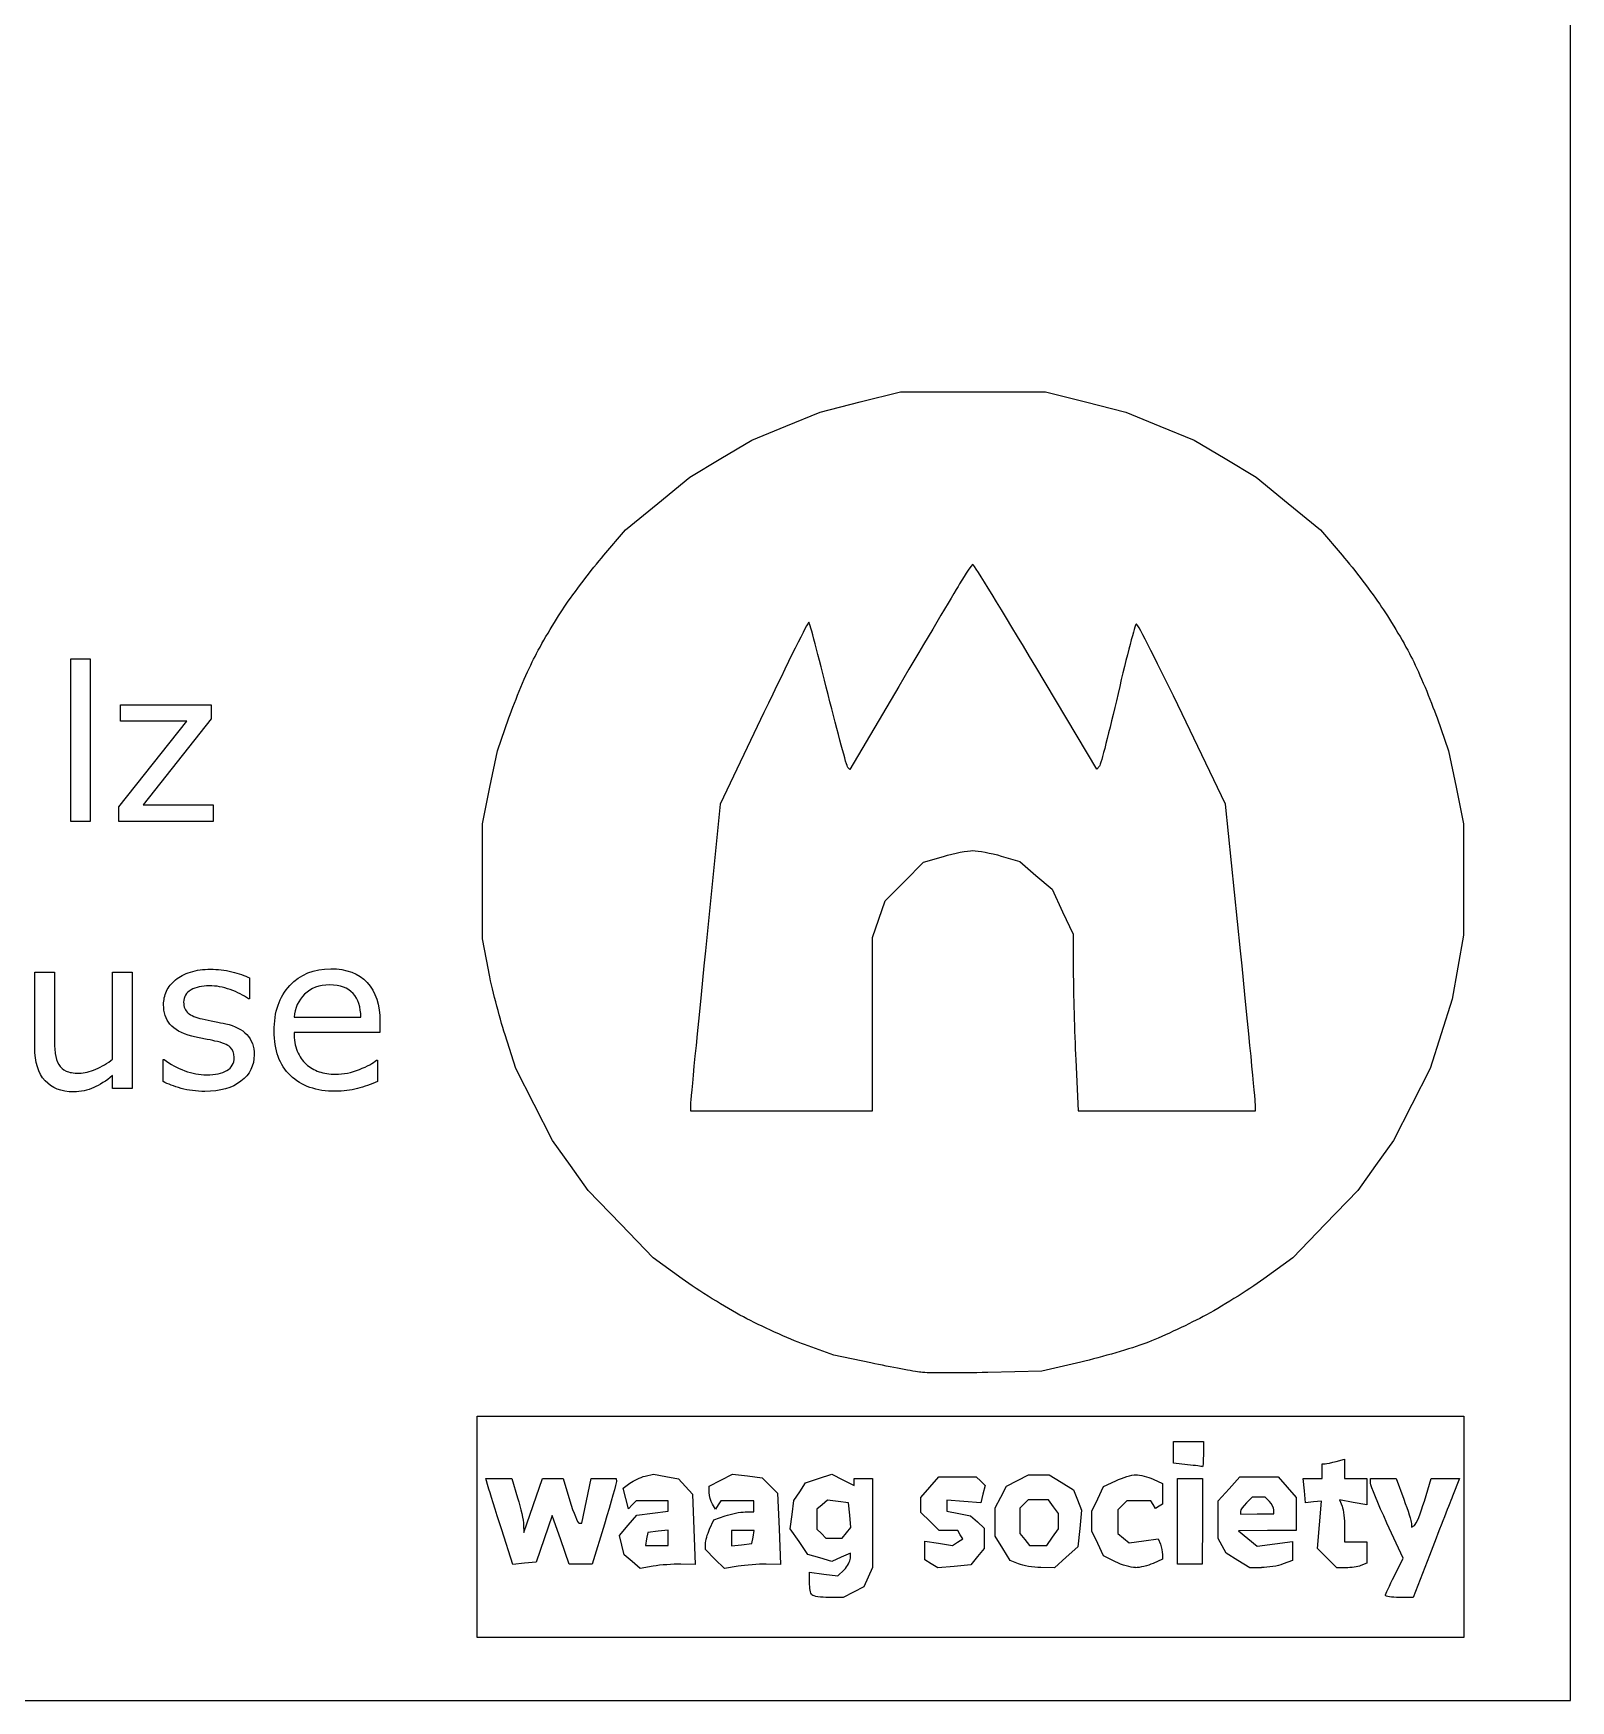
# Model space of a CAD drawing. Extents: x 0.3 to 57.7, y 35.9 to 130.4.
# Drawn here: x 23.98 to 30.07, y 54.48 to 61.08 of the extents above; entities that cross this region are included whole.
import ezdxf

# ---------------------------------------------------------------- set-up
doc = ezdxf.new("R2010")
doc.units = 0
doc.layers.get('0').update_dxf_attribs({"linetype": 'CONTINUOUS'})

msp = doc.modelspace()

# ---------------------------------------------------------------- linework, layer by layer
at = {"color": 5}
for p, q in [((30.070394, 59.100892), (30.070394, 79.110456)), ((30.070394, 54.481264), (30.070394, 59.100892)), ((2.694834, 54.481264), (30.070394, 54.481264))]:
    msp.add_line(p, q, dxfattribs=at)
at = {"color": 7}
for p, q in [((27.098768, 59.582804), (27.257969, 59.622888)), ((27.257969, 59.622888), (27.41717, 59.662974)), ((27.41717, 59.662974), (27.704053, 59.662974)), ((27.704053, 59.662974), (27.99094, 59.662974)), ((27.99094, 59.662974), (28.150139, 59.622888)), ((28.150139, 59.622888), (28.30934, 59.582804)), ((26.963728, 59.527161), (27.098768, 59.582804)), ((28.30934, 59.582804), (28.444381, 59.527161)), ((26.828688, 59.471515), (26.963728, 59.527161)), ((28.444381, 59.527161), (28.579422, 59.471515)), ((26.705809, 59.398397), (26.828688, 59.471515)), ((28.579422, 59.471515), (28.702301, 59.398397)), ((26.582929, 59.325279), (26.705809, 59.398397)), ((28.702301, 59.398397), (28.825181, 59.325279)), ((26.455699, 59.220904), (26.582929, 59.325279)), ((28.825181, 59.325279), (28.952409, 59.220904)), ((26.32847, 59.116527), (26.455699, 59.220904)), ((28.952409, 59.220904), (29.079638, 59.116527)), ((26.24223, 59.015503), (26.32847, 59.116527)), ((29.079638, 59.116527), (29.165879, 59.015503)), ((24.131733, 57.962164), (24.131733, 58.605134)), ((24.131733, 58.605134), (24.209418, 58.605134)), ((24.209418, 58.605134), (24.209418, 57.962164)), ((28.194188, 58.169152), (27.952795, 58.57393)), ((27.410416, 58.496637), (27.215835, 58.168199)), ((24.328426, 58.358855), (24.328426, 58.42373)), ((24.328426, 58.42373), (24.68834, 58.42373)), ((24.68834, 58.42373), (24.68834, 58.368358)), ((24.322641, 58.019601), (24.591647, 58.358855)), ((24.591647, 58.358855), (24.328426, 58.358855)), ((24.68834, 58.368358), (24.418094, 58.027865)), ((25.821101, 58.242132), (25.866835, 58.371768)), ((26.876554, 58.393361), (26.703749, 58.030607)), ((28.704406, 58.030601), (28.532234, 58.387369)), ((29.541274, 58.371768), (29.587008, 58.242132)), ((25.791584, 58.097282), (25.821101, 58.242132)), ((29.587008, 58.242132), (29.616526, 58.097282)), ((27.215835, 58.168199), (27.208393, 58.175621)), ((28.204546, 58.18078), (28.194188, 58.169152)), ((25.762067, 57.952437), (25.791584, 58.097282)), ((29.616526, 58.097282), (29.646044, 57.952437)), ((24.418094, 58.027865), (24.695365, 58.027865)), ((24.695365, 58.027865), (24.695365, 57.962164)), ((26.703749, 58.030607), (26.644839, 57.450208)), ((28.763284, 57.450205), (28.704406, 58.030601)), ((24.209418, 57.962164), (24.131733, 57.962164)), ((24.209418, 57.962164), (24.209418, 57.962164)), ((24.322641, 57.962164), (24.322641, 58.019601)), ((24.695365, 57.962164), (24.322641, 57.962164)), ((24.695365, 57.962164), (24.695365, 57.962164)), ((25.762067, 57.724658), (25.762067, 57.952437)), ((29.646044, 57.952437), (29.646044, 57.732318)), ((27.508446, 57.800155), (27.586852, 57.82341)), ((27.816044, 57.824934), (27.889239, 57.803203)), ((27.432299, 57.724012), (27.508446, 57.800155)), ((27.889239, 57.803203), (27.953083, 57.748557)), ((25.762067, 57.496879), (25.762067, 57.724658)), ((27.356152, 57.647863), (27.432299, 57.724012)), ((27.953083, 57.748557), (28.016927, 57.693907)), ((28.016927, 57.693907), (28.059091, 57.604781)), ((29.646044, 57.732318), (29.646044, 57.512196)), ((27.331491, 57.575484), (27.356152, 57.647863)), ((27.306831, 57.503108), (27.331491, 57.575484)), ((28.059091, 57.604781), (28.101255, 57.515656)), ((25.785384, 57.373878), (25.762067, 57.496879)), ((27.306831, 57.159991), (27.306831, 57.503108)), ((28.101255, 57.515656), (28.101267, 57.367184)), ((29.646044, 57.512196), (29.623889, 57.385085)), ((23.989586, 57.066294), (23.989586, 57.365879)), ((23.989586, 57.365879), (24.067271, 57.365879)), ((24.067271, 57.365879), (24.067271, 57.103071)), ((24.297847, 57.021238), (24.297847, 57.365865)), ((24.297847, 57.365865), (24.375532, 57.365865)), ((24.375532, 57.365865), (24.375532, 56.904296)), ((29.623889, 57.385085), (29.601735, 57.257975)), ((24.839994, 57.342378), (24.839994, 57.25932)), ((24.839994, 57.25932), (24.835862, 57.25932)), ((29.601735, 57.257975), (29.557872, 57.121044)), ((25.016025, 57.186549), (25.280485, 57.186549)), ((25.280485, 57.186549), (25.280485, 57.186549)), ((25.356105, 57.169215), (25.356105, 57.127068)), ((25.356105, 57.127045), (25.016025, 57.127045)), ((25.356105, 57.127068), (25.356105, 57.127045)), ((25.894124, 56.98411), (25.851413, 57.117494)), ((27.306831, 56.816879), (27.306831, 57.159991)), ((29.557872, 57.121044), (29.514009, 56.98411)), ((24.858176, 57.03742), (24.858175, 57.037375)), ((24.497434, 56.932024), (24.497434, 57.019214)), ((24.497434, 57.019214), (24.501565, 57.019214)), ((25.342882, 57.017143), (25.347014, 57.017143)), ((25.347014, 57.017143), (25.347014, 56.932434)), ((25.966884, 56.841201), (25.894124, 56.98411)), ((28.110919, 57.01777), (28.120542, 56.816834)), ((29.514009, 56.98411), (29.441249, 56.841201)), ((24.297848, 56.904319), (24.297848, 56.955559)), ((24.375533, 56.904319), (24.297848, 56.904319)), ((24.375532, 56.904296), (24.375533, 56.904319)), ((26.039643, 56.698292), (25.966884, 56.841201)), ((26.585928, 56.84334), (26.585928, 56.816839)), ((28.822161, 56.816834), (28.822161, 56.843335)), ((29.441249, 56.841201), (29.368489, 56.698292)), ((26.585928, 56.816839), (26.946373, 56.816839)), ((26.946373, 56.816839), (26.946385, 56.816879)), ((26.946385, 56.816879), (27.306831, 56.816879)), ((28.120542, 56.816834), (28.47135, 56.816834)), ((28.47135, 56.816834), (28.822161, 56.816834)), ((26.109995, 56.599432), (26.039643, 56.698292)), ((29.368489, 56.698292), (29.298137, 56.599432)), ((26.180346, 56.500567), (26.109995, 56.599432)), ((29.298137, 56.599432), (29.227788, 56.500567)), ((26.309169, 56.367141), (26.180346, 56.500567)), ((29.227788, 56.500567), (29.098964, 56.367141)), ((26.437993, 56.23372), (26.309169, 56.367141)), ((29.098964, 56.367141), (28.970141, 56.23372)), ((26.553031, 56.150891), (26.437993, 56.23372)), ((28.970141, 56.23372), (28.855102, 56.150891)), ((27.15274, 55.848733), (27.037476, 55.890798)), ((27.299668, 55.818222), (27.15274, 55.848733)), ((27.762924, 55.780469), (27.762905, 55.780483)), ((27.976251, 55.786028), (27.762924, 55.780469)), ((28.130725, 55.821868), (27.976251, 55.786028)), ((25.741516, 55.607173), (29.647706, 55.607173)), ((25.741516, 54.731607), (25.741516, 55.607173)), ((29.647706, 55.607173), (29.647706, 54.731607)), ((28.498506, 55.464275), (28.498506, 55.507523)), ((28.498506, 55.507523), (28.557355, 55.507523)), ((28.498506, 55.421025), (28.498506, 55.464275)), ((28.557355, 55.507523), (28.616204, 55.507523)), ((28.616204, 55.507523), (28.616204, 55.456029)), ((28.553677, 55.415239), (28.498506, 55.421025)), ((28.612535, 55.407012), (28.612523, 55.406998)), ((29.087001, 55.419035), (29.098036, 55.419244)), ((29.087001, 55.389611), (29.087001, 55.419035)), ((29.087001, 55.360189), (29.087001, 55.389611)), ((29.142173, 55.428332), (29.175272, 55.437193)), ((29.175272, 55.437193), (29.175272, 55.398695)), ((29.175272, 55.398695), (29.175272, 55.3602)), ((25.784839, 55.327451), (25.774795, 55.360553)), ((25.774795, 55.360553), (25.826709, 55.360553)), ((25.826709, 55.360553), (25.878623, 55.360553)), ((25.878623, 55.360553), (25.90126, 55.284322)), ((25.963057, 55.253884), (25.9999, 55.360547)), ((25.9999, 55.360547), (26.04048, 55.360547)), ((26.04048, 55.360547), (26.081061, 55.360547)), ((26.081061, 55.360547), (26.107791, 55.272274)), ((26.173994, 55.272274), (26.192725, 55.360547)), ((26.192725, 55.360547), (26.242207, 55.360547)), ((26.242207, 55.360547), (26.291689, 55.360547)), ((26.291689, 55.360547), (26.292225, 55.349513)), ((26.31899, 55.32256), (26.345792, 55.342147)), ((26.329268, 55.281599), (26.31899, 55.32256)), ((26.405796, 55.370115), (26.438995, 55.37844)), ((26.438995, 55.37844), (26.48837, 55.369183)), ((26.48837, 55.369183), (26.537746, 55.359927)), ((26.537746, 55.359927), (26.565513, 55.329266)), ((26.565513, 55.329266), (26.593278, 55.298602)), ((26.659493, 55.330409), (26.706024, 55.354454)), ((26.659702, 55.305037), (26.659493, 55.330409)), ((26.706024, 55.354454), (26.752554, 55.3785)), ((26.752554, 55.3785), (26.811167, 55.370654)), ((26.811167, 55.370654), (26.869779, 55.36278)), ((26.869779, 55.36278), (26.900032, 55.332531)), ((26.900032, 55.332531), (26.930281, 55.30228)), ((27.018072, 55.308319), (27.040943, 55.343222)), ((27.040943, 55.343222), (27.092879, 55.360381)), ((27.092879, 55.360381), (27.144817, 55.37754)), ((27.144817, 55.37754), (27.189029, 55.35547)), ((27.189029, 55.35547), (27.233242, 55.3334)), ((27.233242, 55.346975), (27.233242, 55.36055)), ((27.233242, 55.36055), (27.270021, 55.36055)), ((27.233242, 55.3334), (27.233242, 55.346975)), ((27.270021, 55.36055), (27.3068, 55.36055)), ((27.3068, 55.36055), (27.3068, 55.184698)), ((27.498059, 55.28531), (27.533565, 55.326588)), ((27.533565, 55.326588), (27.569072, 55.367868)), ((27.569072, 55.367868), (27.643169, 55.367868)), ((27.643169, 55.367868), (27.717269, 55.367868)), ((27.717269, 55.367868), (27.73457, 55.350568)), ((27.73457, 55.350568), (27.751898, 55.333268)), ((27.751898, 55.333268), (27.74329, 55.298927)), ((27.814639, 55.287477), (27.836963, 55.330635)), ((27.836963, 55.330635), (27.880117, 55.352958)), ((27.880117, 55.352958), (27.923275, 55.375282)), ((27.923275, 55.375282), (27.964465, 55.375231)), ((27.964465, 55.375231), (28.005652, 55.375178)), ((28.005652, 55.375178), (28.053833, 55.345793)), ((28.053833, 55.345793), (28.102014, 55.316408)), ((28.102014, 55.316408), (28.11765, 55.275954)), ((28.198026, 55.27999), (28.221225, 55.328891)), ((28.221225, 55.328891), (28.270126, 55.352089)), ((28.416873, 55.358213), (28.454346, 55.341139)), ((28.454346, 55.341139), (28.454346, 55.300231)), ((28.513218, 55.191197), (28.513218, 55.360389)), ((28.513218, 55.360389), (28.562965, 55.360389)), ((28.562965, 55.360389), (28.612712, 55.360389)), ((28.612712, 55.360389), (28.612148, 55.191197)), ((28.675044, 55.271839), (28.717976, 55.319885)), ((28.717976, 55.319885), (28.760905, 55.36793)), ((28.760905, 55.36793), (28.836944, 55.36793)), ((28.836944, 55.36793), (28.912986, 55.36793)), ((28.912986, 55.36793), (28.948492, 55.326655)), ((28.948492, 55.326655), (28.983998, 55.285375)), ((29.016177, 55.312375), (29.011577, 55.360189)), ((29.011577, 55.360189), (29.04929, 55.360189)), ((29.04929, 55.360189), (29.087001, 55.360189)), ((29.175272, 55.3602), (29.219408, 55.3602)), ((29.219408, 55.3602), (29.263545, 55.3602)), ((29.263545, 55.3602), (29.263545, 55.308043)), ((29.278475, 55.342166), (29.278212, 55.360567)), ((29.278212, 55.360567), (29.328648, 55.360567)), ((29.328648, 55.360567), (29.379084, 55.360567)), ((29.379084, 55.360567), (29.409564, 55.279098)), ((29.491321, 55.271588), (29.518245, 55.360564)), ((29.518245, 55.360564), (29.574517, 55.360564)), ((29.574517, 55.360564), (29.630792, 55.360564)), ((29.630792, 55.360564), (29.602683, 55.29068)), ((25.926214, 55.147221), (25.963057, 55.253884)), ((26.15526, 55.184), (26.173994, 55.272274)), ((26.339547, 55.240642), (26.329268, 55.281599)), ((26.355334, 55.256447), (26.339547, 55.240642)), ((26.371122, 55.272251), (26.355334, 55.256447)), ((26.434383, 55.272251), (26.371122, 55.272251)), ((26.497645, 55.272251), (26.434383, 55.272251)), ((26.497645, 55.252129), (26.497645, 55.272251)), ((26.497645, 55.232006), (26.497645, 55.252129)), ((26.593278, 55.298602), (26.598401, 55.159673)), ((26.68522, 55.239753), (26.672574, 55.259707)), ((26.695284, 55.256038), (26.68522, 55.239753)), ((26.705345, 55.272322), (26.695284, 55.256038)), ((26.770681, 55.272322), (26.705345, 55.272322)), ((26.836018, 55.272322), (26.770681, 55.272322)), ((26.836018, 55.250252), (26.836018, 55.272322)), ((26.836018, 55.228182), (26.836018, 55.250252)), ((26.930281, 55.30228), (26.936436, 55.16153)), ((26.987905, 55.217684), (26.9952, 55.273414)), ((26.9952, 55.273414), (27.018072, 55.308319)), ((27.107314, 55.256797), (27.086136, 55.239243)), ((27.128492, 55.274351), (27.107314, 55.256797)), ((27.16984, 55.26961), (27.128492, 55.274351)), ((27.211188, 55.264868), (27.16984, 55.26961)), ((27.215867, 55.216095), (27.211188, 55.264868)), ((27.498059, 55.256035), (27.498059, 55.28531)), ((27.498059, 55.226763), (27.498059, 55.256035)), ((27.667875, 55.269923), (27.601067, 55.275257)), ((27.601067, 55.275257), (27.601067, 55.253554)), ((27.601067, 55.253554), (27.601067, 55.231823)), ((27.734682, 55.264589), (27.667875, 55.269923)), ((27.74329, 55.298927), (27.734682, 55.264589)), ((27.792315, 55.244323), (27.814639, 55.287477)), ((27.905997, 55.259416), (27.889431, 55.242878)), ((27.922535, 55.275954), (27.905997, 55.259416)), ((27.962949, 55.275954), (27.922535, 55.275954)), ((28.003364, 55.275954), (27.962949, 55.275954)), ((28.022893, 55.249228), (28.003364, 55.275954)), ((28.042423, 55.222501), (28.022893, 55.249228)), ((28.11765, 55.275954), (28.133285, 55.235503)), ((28.174828, 55.231089), (28.198026, 55.27999)), ((28.295483, 55.254556), (28.277816, 55.236917)), ((28.31315, 55.272195), (28.295483, 55.254556)), ((28.360832, 55.272195), (28.31315, 55.272195)), ((28.408513, 55.272195), (28.360832, 55.272195)), ((28.417742, 55.257265), (28.408513, 55.272195)), ((28.426971, 55.242336), (28.417742, 55.257265)), ((28.440658, 55.250831), (28.426971, 55.242336)), ((28.454346, 55.259326), (28.440658, 55.250831)), ((28.454346, 55.300231), (28.454346, 55.259326)), ((28.675044, 55.197544), (28.675044, 55.271839)), ((28.809577, 55.286896), (28.786463, 55.263782)), ((28.835005, 55.286896), (28.809577, 55.286896)), ((28.860433, 55.286896), (28.835005, 55.286896)), ((28.878072, 55.269257), (28.860433, 55.286896)), ((28.983998, 55.285375), (28.983998, 55.219989)), ((29.020778, 55.264558), (29.016177, 55.312375)), ((29.052149, 55.267945), (29.020778, 55.264558)), ((29.083518, 55.271331), (29.052149, 55.267945)), ((29.075983, 55.177428), (29.083518, 55.271331)), ((29.20968, 55.265986), (29.155815, 55.27609)), ((29.155815, 55.27609), (29.165552, 55.250718)), ((29.263545, 55.255882), (29.20968, 55.265986)), ((29.263545, 55.308043), (29.263545, 55.255882)), ((26.0379, 55.214799), (26.00609, 55.122163)), ((26.071902, 55.118485), (26.0379, 55.214799)), ((26.144889, 55.184), (26.15526, 55.184)), ((26.338438, 55.175483), (26.372639, 55.215242)), ((26.372639, 55.215242), (26.435141, 55.223624)), ((26.435141, 55.223624), (26.497645, 55.232006)), ((26.661503, 55.160508), (26.678242, 55.197251)), ((26.678242, 55.197251), (26.722545, 55.212717)), ((26.801434, 55.228182), (26.836018, 55.228182)), ((26.980609, 55.161953), (26.987905, 55.217684)), ((27.086136, 55.239243), (27.086136, 55.19985)), ((27.086136, 55.19985), (27.086136, 55.160455)), ((27.220546, 55.167318), (27.215867, 55.216095)), ((27.3068, 55.184698), (27.3068, 55.008845)), ((27.534169, 55.190661), (27.498059, 55.226763)), ((27.570281, 55.154556), (27.534169, 55.190661)), ((27.601067, 55.231823), (27.647916, 55.222425)), ((27.647916, 55.222425), (27.694765, 55.213055)), ((27.694765, 55.213055), (27.721463, 55.188897)), ((27.721463, 55.188897), (27.748161, 55.164739)), ((27.792366, 55.188423), (27.792315, 55.244323)), ((27.792419, 55.132523), (27.792366, 55.188423)), ((27.889431, 55.242878), (27.889431, 55.192761)), ((27.889431, 55.192761), (27.889431, 55.142641)), ((28.042423, 55.191801), (28.042423, 55.222501)), ((28.042423, 55.161104), (28.042423, 55.191801)), ((28.133285, 55.235503), (28.12654, 55.162817)), ((28.174828, 55.1914), (28.174828, 55.231089)), ((28.174828, 55.151709), (28.174828, 55.1914)), ((28.277816, 55.236917), (28.277816, 55.19017)), ((28.277816, 55.19017), (28.277816, 55.143423)), ((28.513218, 55.022011), (28.513218, 55.191197)), ((28.612148, 55.191197), (28.611584, 55.022011)), ((28.675044, 55.123247), (28.675044, 55.197544)), ((28.763349, 55.230308), (28.763349, 55.21995)), ((28.763349, 55.21995), (28.829504, 55.220232)), ((28.829479, 55.220407), (28.895637, 55.220689)), ((28.829504, 55.220232), (28.829479, 55.220407)), ((28.895637, 55.220689), (28.895683, 55.236155)), ((28.983998, 55.219989), (28.983998, 55.154607)), ((29.407718, 55.044868), (29.343219, 55.184319)), ((29.440047, 55.182601), (29.440047, 55.167586)), ((25.881695, 55.020458), (25.838289, 55.157404)), ((25.925057, 55.177659), (25.926214, 55.147221)), ((26.00609, 55.122163), (25.97428, 55.029526)), ((26.105904, 55.022169), (26.071902, 55.118485)), ((26.244569, 55.180323), (26.196407, 55.022169)), ((26.304237, 55.135724), (26.338438, 55.175483)), ((26.313296, 55.097336), (26.304237, 55.135724)), ((26.412094, 55.121477), (26.407212, 55.095738)), ((26.41698, 55.147216), (26.412094, 55.121477)), ((26.457312, 55.151872), (26.41698, 55.147216)), ((26.497644, 55.156529), (26.457312, 55.151872)), ((26.497644, 55.126131), (26.497644, 55.156529)), ((26.497644, 55.095733), (26.497644, 55.126131)), ((26.598401, 55.159673), (26.60352, 55.020741)), ((26.792966, 55.154565), (26.747752, 55.154565)), ((26.747752, 55.154565), (26.747752, 55.124164)), ((26.747752, 55.124164), (26.747752, 55.093766)), ((26.838182, 55.154565), (26.792966, 55.154565)), ((26.828414, 55.103087), (26.8333, 55.128826)), ((26.8333, 55.128826), (26.838182, 55.154565)), ((26.936436, 55.16153), (26.942592, 55.020777)), ((27.015246, 55.110933), (26.980609, 55.161953)), ((27.086136, 55.160455), (27.103789, 55.142816)), ((27.103789, 55.142816), (27.121442, 55.125177)), ((27.121442, 55.125177), (27.153478, 55.125177)), ((27.153478, 55.125177), (27.153473, 55.125154)), ((27.153473, 55.125154), (27.185508, 55.125154)), ((27.185508, 55.125154), (27.203029, 55.146236)), ((27.203029, 55.146236), (27.220546, 55.167318)), ((27.606861, 55.154556), (27.570281, 55.154556)), ((27.64344, 55.154556), (27.606861, 55.154556)), ((27.643384, 55.10861), (27.663647, 55.121818)), ((27.653544, 55.138187), (27.64344, 55.154556)), ((27.663647, 55.121818), (27.653544, 55.138187)), ((27.748161, 55.164739), (27.748161, 55.124514)), ((27.748161, 55.124514), (27.748161, 55.084286)), ((27.821881, 55.084198), (27.792419, 55.132523)), ((27.889431, 55.142641), (27.908876, 55.119188)), ((27.908876, 55.119188), (27.928321, 55.095735)), ((27.996619, 55.095727), (28.019507, 55.128414)), ((28.019507, 55.128414), (28.042423, 55.161104)), ((28.12654, 55.162817), (28.119794, 55.090128)), ((28.197942, 55.103008), (28.174828, 55.151709)), ((28.277816, 55.143423), (28.300027, 55.124993)), ((28.300027, 55.124993), (28.322238, 55.106564)), ((28.379958, 55.114297), (28.437681, 55.12203)), ((28.437681, 55.12203), (28.446035, 55.100299)), ((28.690707, 55.094011), (28.675044, 55.123247)), ((28.869981, 55.154325), (28.755963, 55.154043)), ((28.755963, 55.154043), (28.792477, 55.123681)), ((28.792477, 55.123681), (28.828988, 55.093283)), ((28.983998, 55.154607), (28.869981, 55.154325)), ((29.068448, 55.083527), (29.075983, 55.177428)), ((29.175289, 55.167722), (29.175289, 55.110075)), ((29.440047, 55.167586), (29.452211, 55.175094)), ((26.322356, 55.058951), (26.313296, 55.097336)), ((26.354316, 55.03197), (26.322356, 55.058951)), ((26.407212, 55.095738), (26.452427, 55.095738)), ((26.452427, 55.095738), (26.452429, 55.095733)), ((26.452429, 55.095733), (26.497644, 55.095733)), ((26.644764, 55.07968), (26.644764, 55.101721)), ((26.682387, 55.042057), (26.644764, 55.07968)), ((26.747752, 55.093766), (26.788084, 55.098422)), ((26.788082, 55.098431), (26.828414, 55.103087)), ((26.788084, 55.098422), (26.788082, 55.098431)), ((27.049882, 55.059916), (27.015246, 55.110933)), ((27.097744, 55.046172), (27.049882, 55.059916)), ((27.218537, 55.065673), (27.182074, 55.04905)), ((27.218537, 55.044958), (27.218537, 55.065673)), ((27.51278, 55.075672), (27.51278, 55.113013)), ((27.51278, 55.113013), (27.56795, 55.104208)), ((27.51278, 55.038331), (27.51278, 55.075672)), ((27.56795, 55.104208), (27.62312, 55.095402)), ((27.62312, 55.095402), (27.643384, 55.10861)), ((27.72183, 55.051785), (27.695499, 55.019284)), ((27.748161, 55.084286), (27.72183, 55.051785)), ((27.851339, 55.035876), (27.821881, 55.084198)), ((27.928321, 55.095735), (27.962464, 55.095735)), ((27.962464, 55.095735), (27.962472, 55.095727)), ((27.962472, 55.095727), (27.996619, 55.095727)), ((28.119794, 55.090128), (28.073538, 55.048796)), ((28.221056, 55.0543), (28.197942, 55.103008)), ((28.267826, 55.031214), (28.221056, 55.0543)), ((28.322238, 55.106564), (28.379958, 55.114297)), ((28.454389, 55.06006), (28.454389, 55.041546)), ((28.706342, 55.064776), (28.690707, 55.094011)), ((28.753217, 55.036178), (28.706342, 55.064776)), ((28.828988, 55.093283), (28.899137, 55.102596)), ((28.899137, 55.102596), (28.969286, 55.11191)), ((28.969286, 55.11191), (28.969286, 55.074261)), ((28.969286, 55.074261), (28.969286, 55.03661)), ((29.106472, 55.0455), (29.068448, 55.083527)), ((29.175289, 55.110075), (29.219425, 55.110075)), ((29.219425, 55.110075), (29.263562, 55.110075)), ((29.263562, 55.110075), (29.263562, 55.067513)), ((29.263562, 55.067513), (29.263562, 55.024951)), ((29.510978, 55.055293), (29.447393, 54.889787)), ((25.927979, 55.025002), (25.881695, 55.020458)), ((25.927996, 55.024982), (25.927979, 55.025002)), ((25.97428, 55.029526), (25.927996, 55.024982)), ((26.151156, 55.022169), (26.105904, 55.022169)), ((26.196407, 55.022169), (26.151156, 55.022169)), ((26.386273, 55.00499), (26.354316, 55.03197)), ((26.438281, 55.013654), (26.386273, 55.00499)), ((26.438284, 55.013657), (26.438281, 55.013654)), ((26.60352, 55.020741), (26.546906, 55.021587)), ((26.72001, 55.004437), (26.682387, 55.042057)), ((26.774338, 55.013383), (26.72001, 55.004437)), ((26.774353, 55.013439), (26.774338, 55.013383)), ((26.942592, 55.020777), (26.885636, 55.021624)), ((27.056705, 54.949646), (27.056705, 54.98993)), ((27.056705, 54.98993), (27.112918, 54.982395)), ((27.145606, 55.032427), (27.097744, 55.046172)), ((27.182074, 55.04905), (27.145606, 55.032427)), ((27.169132, 54.97486), (27.193835, 54.999554)), ((27.3068, 55.008845), (27.289226, 54.970268)), ((27.538524, 55.022499), (27.51278, 55.038331)), ((27.564268, 55.006666), (27.538524, 55.022499)), ((27.62989, 55.01296), (27.564268, 55.006666)), ((27.695499, 55.019284), (27.629876, 55.012991)), ((27.629876, 55.012991), (27.62989, 55.01296)), ((27.884348, 55.022583), (27.851339, 55.035876)), ((27.972342, 55.008312), (27.972294, 55.008388)), ((28.027279, 55.007465), (27.972342, 55.008312)), ((28.073538, 55.048796), (28.027279, 55.007465)), ((28.347034, 55.007736), (28.347006, 55.007789)), ((28.454389, 55.041546), (28.416915, 55.024472)), ((28.562497, 55.022011), (28.513218, 55.022011)), ((28.611584, 55.022011), (28.562308, 55.022011)), ((28.562308, 55.022011), (28.562497, 55.022011)), ((28.800094, 55.007581), (28.753217, 55.036178)), ((28.846948, 55.007527), (28.800094, 55.007581)), ((28.846954, 55.007964), (28.846948, 55.007527)), ((28.969286, 55.03661), (28.931547, 55.022273)), ((29.144498, 55.007476), (29.106472, 55.0455)), ((29.180744, 55.007476), (29.144498, 55.007476)), ((29.180761, 55.007087), (29.180744, 55.007476)), ((29.263562, 55.024951), (29.240279, 55.016033)), ((29.372393, 54.975162), (29.407718, 55.044868)), ((27.112918, 54.982395), (27.169132, 54.97486)), ((27.271652, 54.931694), (27.23111, 54.910725)), ((27.289226, 54.970268), (27.271652, 54.931694)), ((27.133442, 54.889756), (27.133447, 54.889761)), ((27.190569, 54.889756), (27.133442, 54.889756)), ((27.23111, 54.910725), (27.190569, 54.889756)), ((29.447393, 54.889787), (29.392224, 54.889784)), ((29.392224, 54.889784), (29.392241, 54.88977)), ((29.647706, 54.731607), (25.741516, 54.731607))]:
    msp.add_line(p, q, dxfattribs=at)
for points in [[(26.086115, 58.810926), (26.124547, 58.867881), (26.194798, 58.959942), (26.24223, 59.015503)], [(29.165879, 59.015503), (29.21331, 58.959942), (29.283563, 58.867881), (29.321993, 58.810926)], [(27.703804, 58.97913), (27.699628, 58.979339), (27.675695, 58.944789), (27.650603, 58.902315)], [(27.952795, 58.57393), (27.820026, 58.796555), (27.707981, 58.978896), (27.703804, 58.97913)], [(27.650603, 58.902315), (27.625513, 58.859835), (27.517437, 58.677279), (27.410416, 58.496637)], [(25.964405, 58.604387), (25.992916, 58.661032), (26.047684, 58.753973), (26.086115, 58.810926)], [(27.054476, 58.75114), (27.051654, 58.75368), (26.971596, 58.592878), (26.876554, 58.393361)], [(27.130273, 58.464611), (27.0914, 58.619466), (27.057291, 58.748402), (27.054476, 58.75114)], [(29.321993, 58.810926), (29.360424, 58.753973), (29.415194, 58.661032), (29.443704, 58.604387)], [(28.351005, 58.744135), (28.34601, 58.744135), (28.313365, 58.620002), (28.278429, 58.468285)], [(28.532234, 58.387369), (28.43754, 58.58359), (28.355986, 58.744135), (28.351005, 58.744135)], [(25.866835, 58.371768), (25.891986, 58.443066), (25.935895, 58.547748), (25.964405, 58.604387)], [(29.443704, 58.604387), (29.472215, 58.547748), (29.51612, 58.443066), (29.541274, 58.371768)], [(27.208393, 58.175621), (27.204303, 58.179713), (27.169147, 58.309761), (27.130273, 58.464611)], [(28.278429, 58.468285), (28.243492, 58.316568), (28.210244, 58.187192), (28.204546, 58.18078)], [(27.586852, 57.82341), (27.629975, 57.836195), (27.682717, 57.846666), (27.704053, 57.846666)], [(27.704053, 57.846666), (27.725389, 57.846666), (27.775788, 57.836872), (27.816044, 57.824934)], [(26.644839, 57.450208), (26.612439, 57.130992), (26.585928, 56.8579), (26.585928, 56.84334)], [(28.822161, 56.843335), (28.822161, 56.857897), (28.79566, 57.13099), (28.763284, 57.450205)], [(24.547021, 57.334942), (24.562447, 57.347886), (24.582006, 57.358079), (24.605698, 57.36552)], [(24.605698, 57.36552), (24.629665, 57.373235), (24.656386, 57.377092), (24.685863, 57.377092)], [(24.685863, 57.377092), (24.713411, 57.377092), (24.741234, 57.373648), (24.769333, 57.366762)], [(24.769333, 57.366762), (24.797708, 57.360158), (24.821261, 57.35203), (24.839994, 57.342378)], [(24.998669, 57.312189), (25.039991, 57.356543), (25.094261, 57.37872), (25.161478, 57.37872)], [(25.161478, 57.37872), (25.223736, 57.37872), (25.27167, 57.360538), (25.305278, 57.324175)], [(25.851413, 57.117494), (25.827923, 57.190857), (25.798209, 57.306233), (25.785384, 57.373878)], [(28.101267, 57.367184), (28.101272, 57.285523), (28.105613, 57.128289), (28.110919, 57.01777)], [(24.511071, 57.289902), (24.51906, 57.306703), (24.531043, 57.321717), (24.547021, 57.334942)], [(24.608178, 57.294855), (24.588619, 57.284112), (24.578839, 57.267996), (24.578839, 57.246507)], [(24.680078, 57.311393), (24.651703, 57.311393), (24.627737, 57.30588), (24.608178, 57.294855)], [(24.763548, 57.296097), (24.735174, 57.306294), (24.707351, 57.311393), (24.680078, 57.311393)], [(24.835862, 57.25932), (24.816027, 57.273921), (24.791923, 57.286179), (24.763548, 57.296097)], [(24.937099, 57.132439), (24.937099, 57.20792), (24.957623, 57.267837), (24.998669, 57.312189)], [(25.157346, 57.314647), (25.115748, 57.314647), (25.082553, 57.302388), (25.05776, 57.277871)], [(25.249494, 57.281176), (25.229384, 57.30349), (25.198668, 57.314647), (25.157346, 57.314647)], [(25.305278, 57.324175), (25.339162, 57.287811), (25.356105, 57.236158), (25.356105, 57.169215)], [(24.4995, 57.236184), (24.4995, 57.255192), (24.503357, 57.273098), (24.511071, 57.289902)], [(24.524705, 57.159323), (24.507901, 57.18026), (24.4995, 57.20588), (24.4995, 57.236184)], [(24.578839, 57.246507), (24.578839, 57.227501), (24.584762, 57.213176), (24.596608, 57.203533)], [(25.05776, 57.277871), (25.033242, 57.253353), (25.01933, 57.222913), (25.016025, 57.186549)], [(25.280485, 57.186549), (25.280203, 57.227321), (25.269873, 57.258863), (25.249494, 57.281176)], [(24.596608, 57.203533), (24.608177, 57.1939), (24.62691, 57.186045), (24.652806, 57.179968)], [(24.652806, 57.179968), (24.667131, 57.176656), (24.683109, 57.173354), (24.700739, 57.170062)], [(24.700739, 57.170062), (24.718645, 57.16675), (24.733521, 57.163721), (24.745367, 57.160974)], [(24.067271, 57.103071), (24.067271, 57.079654), (24.068373, 57.059544), (24.070576, 57.04274)], [(24.611068, 57.112218), (24.570572, 57.122961), (24.541785, 57.138663), (24.524705, 57.159323)], [(24.659415, 57.101465), (24.641783, 57.104776), (24.625668, 57.10836), (24.611068, 57.112218)], [(24.702803, 57.092772), (24.691783, 57.095256), (24.67732, 57.098153), (24.659415, 57.101465)], [(24.745367, 57.160974), (24.781455, 57.152715), (24.809278, 57.138527), (24.828837, 57.118412)], [(24.828837, 57.118412), (24.848397, 57.098026), (24.858176, 57.071029), (24.858176, 57.03742)], [(25.001562, 56.955581), (24.958587, 56.997179), (24.937099, 57.056132), (24.937099, 57.132439)], [(25.016025, 57.127045), (25.016025, 57.098671), (25.020295, 57.073878), (25.028835, 57.052666)], [(24.030081, 56.935716), (24.003084, 56.965468), (23.989586, 57.008994), (23.989586, 57.066294)], [(24.070576, 57.04274), (24.072779, 57.026202), (24.077462, 57.012015), (24.084625, 57.000178)], [(24.763133, 57.068812), (24.752664, 57.078182), (24.732554, 57.086168), (24.702803, 57.092772)], [(24.778836, 57.027489), (24.778836, 57.045664), (24.773602, 57.059438), (24.763133, 57.068812)], [(24.858175, 57.037375), (24.858175, 56.995228), (24.840682, 56.960656), (24.805696, 56.933658)], [(25.028835, 57.052666), (25.037375, 57.031729), (25.049083, 57.014511), (25.063959, 57.001014)], [(24.084625, 57.000178), (24.092062, 56.988061), (24.101704, 56.979247), (24.11355, 56.973734)], [(24.11355, 56.973734), (24.125396, 56.968221), (24.142614, 56.965465), (24.165203, 56.965465)], [(24.165203, 56.965465), (24.185313, 56.965465), (24.207214, 56.970695), (24.230905, 56.981156)], [(24.230905, 56.981156), (24.254872, 56.991617), (24.277185, 57.004978), (24.297847, 57.021238)], [(24.501565, 57.019214), (24.526083, 57.000757), (24.553356, 56.986019), (24.583383, 56.975001)], [(24.583383, 56.975001), (24.61341, 56.964258), (24.642198, 56.958886), (24.669746, 56.958886)], [(24.669746, 56.958886), (24.703905, 56.958886), (24.730627, 56.964399), (24.74991, 56.975424)], [(24.74991, 56.975424), (24.769194, 56.98645), (24.778836, 57.003805), (24.778836, 57.027489)], [(25.063959, 57.001014), (25.078284, 56.987787), (25.095226, 56.977869), (25.114784, 56.971262)], [(25.114784, 56.971262), (25.134619, 56.964658), (25.156382, 56.961356), (25.180073, 56.961356)], [(25.180073, 56.961356), (25.211478, 56.961356), (25.24302, 56.967555), (25.274701, 56.979954)], [(25.274701, 56.979954), (25.306656, 56.992616), (25.329383, 57.005013), (25.342882, 57.017143)], [(24.143304, 56.8915), (24.094819, 56.8915), (24.057078, 56.906239), (24.030081, 56.935716)], [(24.222642, 56.908038), (24.198675, 56.897013), (24.172229, 56.8915), (24.143304, 56.8915)], [(24.297848, 56.955559), (24.271677, 56.934898), (24.246609, 56.919058), (24.222642, 56.908038)], [(24.568921, 56.905157), (24.540546, 56.913416), (24.516717, 56.922372), (24.497434, 56.932024)], [(24.663135, 56.893162), (24.628975, 56.893162), (24.597571, 56.89716), (24.568921, 56.905157)], [(24.805696, 56.933658), (24.770985, 56.906661), (24.723465, 56.893162), (24.663135, 56.893162)], [(25.180899, 56.8936), (25.104316, 56.8936), (25.044537, 56.91426), (25.001562, 56.955581)], [(25.266849, 56.904748), (25.239576, 56.897316), (25.210927, 56.8936), (25.180899, 56.8936)], [(25.347014, 56.932434), (25.320843, 56.921408), (25.294121, 56.912179), (25.266849, 56.904748)], [(26.795142, 56.000464), (26.725252, 56.037658), (26.616302, 56.105335), (26.553031, 56.150891)], [(28.855102, 56.150891), (28.79183, 56.105335), (28.683982, 56.038228), (28.615436, 56.001762)], [(27.037476, 55.890798), (26.974082, 55.91394), (26.865031, 55.963284), (26.795142, 56.000464)], [(28.615436, 56.001762), (28.546893, 55.965285), (28.444548, 55.917973), (28.388007, 55.896595)], [(28.388007, 55.896595), (28.331464, 55.875202), (28.215688, 55.841587), (28.130725, 55.821868)], [(27.498087, 55.781329), (27.469767, 55.784716), (27.380478, 55.801452), (27.299668, 55.818222)], [(27.762905, 55.780483), (27.645576, 55.777491), (27.526408, 55.777943), (27.498087, 55.781329)], [(28.616204, 55.456029), (28.616204, 55.427694), (28.61451, 55.405652), (28.612535, 55.407012)], [(28.612523, 55.406998), (28.610548, 55.408409), (28.584022, 55.41205), (28.553677, 55.415239)], [(29.098036, 55.419244), (29.104104, 55.419351), (29.123972, 55.423449), (29.142173, 55.428332)], [(25.838289, 55.157404), (25.814416, 55.232726), (25.790364, 55.309245), (25.784839, 55.327451)], [(26.292225, 55.349513), (26.292486, 55.343417), (26.271059, 55.26731), (26.244569, 55.180323)], [(26.345792, 55.342147), (26.360533, 55.352927), (26.387537, 55.365486), (26.405796, 55.370115)], [(28.270126, 55.352089), (28.297021, 55.364846), (28.33261, 55.375288), (28.349213, 55.375288)], [(28.349213, 55.375288), (28.365808, 55.375288), (28.396262, 55.367583), (28.416873, 55.358213)], [(29.343219, 55.184319), (29.307747, 55.261019), (29.27861, 55.332051), (29.278475, 55.342166)], [(25.90126, 55.284322), (25.913711, 55.242392), (25.924419, 55.194398), (25.925057, 55.177659)], [(26.107791, 55.272274), (26.122492, 55.223726), (26.139184, 55.184), (26.144889, 55.184)], [(26.672574, 55.259707), (26.665617, 55.270713), (26.659826, 55.291081), (26.659702, 55.305037)], [(28.786463, 55.263782), (28.773763, 55.251054), (28.763349, 55.236011), (28.763349, 55.230308)], [(28.895683, 55.236155), (28.895711, 55.24465), (28.88778, 55.259551), (28.878072, 55.269257)], [(29.165552, 55.250718), (29.170914, 55.236804), (29.175289, 55.199427), (29.175289, 55.167722)], [(29.409564, 55.279098), (29.426328, 55.23429), (29.440047, 55.190864), (29.440047, 55.182601)], [(29.452211, 55.175094), (29.458899, 55.179214), (29.47651, 55.222651), (29.491321, 55.271588)], [(29.602683, 55.29068), (29.587217, 55.252245), (29.545948, 55.146321), (29.510978, 55.055293)], [(26.722545, 55.212717), (26.746913, 55.221183), (26.782412, 55.228182), (26.801434, 55.228182)], [(26.644764, 55.101721), (26.644764, 55.113857), (26.652297, 55.140298), (26.661503, 55.160508)], [(28.446035, 55.100299), (28.450607, 55.088333), (28.454389, 55.070237), (28.454389, 55.06006)], [(26.546906, 55.021587), (26.515768, 55.021869), (26.466889, 55.018596), (26.438284, 55.013657)], [(26.885636, 55.021624), (26.85431, 55.021906), (26.804233, 55.018237), (26.774353, 55.013439)], [(27.193835, 54.999554), (27.207421, 55.013129), (27.218537, 55.033556), (27.218537, 55.044958)], [(27.972294, 55.008388), (27.942079, 55.00867), (27.902503, 55.015302), (27.884348, 55.022583)], [(28.347006, 55.007789), (28.329169, 55.007995), (28.29355, 55.018486), (28.267826, 55.031214)], [(28.416915, 55.024472), (28.396313, 55.015074), (28.364859, 55.007538), (28.347034, 55.007736)], [(28.931547, 55.022273), (28.910804, 55.014399), (28.872724, 55.007936), (28.846954, 55.007964)], [(29.240279, 55.016033), (29.227494, 55.011122), (29.200697, 55.007087), (29.180761, 55.007087)], [(27.066512, 54.899554), (27.061118, 54.904945), (27.056705, 54.927466), (27.056705, 54.949646)], [(29.33707, 54.897615), (29.33707, 54.901933), (29.352959, 54.936827), (29.372393, 54.975162)], [(27.133447, 54.889761), (27.102027, 54.889761), (27.071906, 54.894192), (27.066512, 54.899554)], [(29.392241, 54.88977), (29.361897, 54.889764), (29.33707, 54.893156), (29.33707, 54.897615)]]:
    msp.add_open_spline(points, degree=3, dxfattribs=at)

doc.saveas('drawing.dxf')
